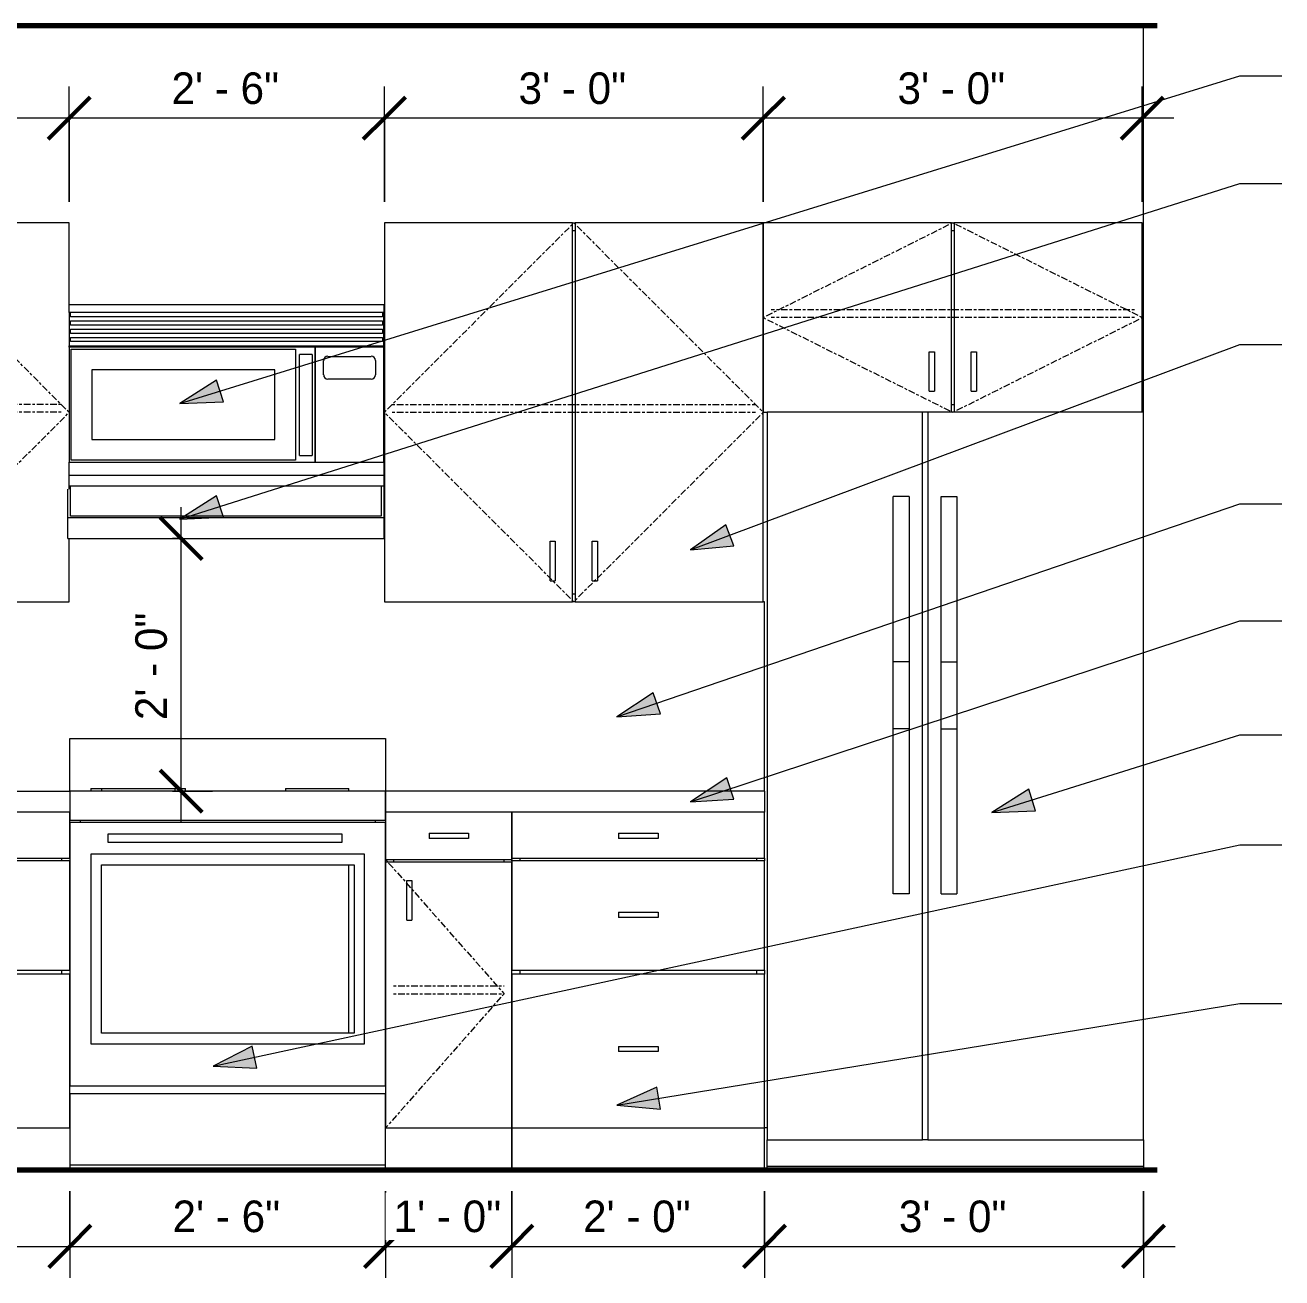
# Model space of a CAD drawing. Header units: inches. Extents: x 2071 to 4741, y -19 to 12114.
# Drawn here: x 2170.3 to 2289.7, y -10.2 to 108.8 of the extents above; entities that cross this region are included whole.
import ezdxf

# ---------------------------------------------------------------- set-up
doc = ezdxf.new("R2010")
doc.units = ezdxf.units.IN
doc.header["$MEASUREMENT"] = 0
doc.linetypes.add('Center', pattern=[1.25, 0.25, -0.1875, 0.625, -0.1875])
for name, color, linetype, lineweight in [('0-1', 7, 'Continuous', 5), ('A-ANNO-DIMS', 211, 'Continuous', 9), ('A-ANNO-DIMS-32', 211, 'Continuous', 9), ('A-FLOR-1', 7, 'Continuous', 70), ('A-FLOR-MCUT-1', 250, 'Continuous', 18), ('A-WALL', 113, 'Continuous', 18), ('A-WALL-1', 7, 'Continuous', 70), ('A-WALL-2', 250, 'Continuous', 18), ('G-ANNO-TEXT', 231, 'Continuous', 9), ('Q-CASE', 31, 'Continuous', 9), ('Q-CASE-1', 31, 'Center', 9), ('Q-SPCQ', 91, 'Continuous', 9)]:
    doc.layers.add(name, color=color, linetype=linetype, lineweight=lineweight)
doc.styles.add('Century Gothic', font='ufonts.com_century-gothic.ttf', dxfattribs={"height": 3})
doc.dimstyles.new('OD_1__HACK', dxfattribs={"dimscale": 12, "dimtxt": 3.132505, "dimasz": 0.333333, "dimexe": 0.25, "dimexo": 0.166667, "dimgap": 0.041667, "dimtad": 1, "dimdec": 0, "dimzin": 3, "dimdsep": 46, "dimlunit": 4, "dimtxsty": 'Century Gothic', "dimblk1": 'OBLIQUE', "dimblk2": 'OBLIQUE', "dimsah": 1, "dimcen": 0.09, "dimdle": 0.25, "dimazin": 0, "dimtfac": 1, "dimtdec": 4, "dimtix": 1, "dimtmove": 0, "dimatfit": 3, "dimfxl": 1, "dimtvp": 1, "dimtfill": 1, "dimfrac": 2, "dimtolj": 1, "dimtzin": 0, "dimarcsym": 2})
doc.dimstyles.new('OD_1__HACK_2', dxfattribs={"dimscale": 12, "dimtxt": 3.132505, "dimasz": 0.333333, "dimexe": 0.25, "dimexo": 0.166667, "dimgap": 0.041667, "dimtad": 1, "dimdec": 0, "dimzin": 3, "dimdsep": 46, "dimlunit": 4, "dimtxsty": 'Century Gothic', "dimblk1": 'OBLIQUE', "dimblk2": 'OBLIQUE', "dimsah": 1, "dimcen": 0.09, "dimdle": 0.25, "dimazin": 0, "dimtfac": 1, "dimtdec": 4, "dimtix": 1, "dimtmove": 0, "dimatfit": 3, "dimfxl": 1, "dimtvp": 1, "dimtfill": 1, "dimfrac": 2, "dimtolj": 1, "dimtzin": 0, "dimarcsym": 2})

# ---------------------------------------------------------------- blocks, each defined once
blk = doc.blocks.new('CTR - 1st Phase - Shell_rvt-1-1ST FLOOR - 2BD B _ C - ADA TYPE B - KITCHEN')
at = {"layer": 'A-FLOR-1'}
for p, q in [((2105.45, 108.75), (2277.82, 108.75)), ((2277.82, 0), (2105.45, 0))]:
    blk.add_line(p, q, dxfattribs=at)
at = {"layer": 'A-FLOR-MCUT-1'}
blk.add_line((2105.45, 0), (2105.14, 0), dxfattribs=at)
at = {"layer": 'A-WALL-1'}
blk.add_line((2105.45, 0), (2105.45, 108.75), dxfattribs=at)
at = {"layer": 'A-WALL-2'}
for p, q in [((2105.45, 108.75), (2105.45, 108.79)), ((2105.14, 0), (2105.45, 0))]:
    blk.add_line(p, q, dxfattribs=at)
blk = doc.blocks.new('Basic Wall _ INT - W4BØF - _5_8 GYP - 2X4 WOOD_BATT_ - 5_8 GYP_ - ___-2695113-1ST FLOOR - 2BD B _ C - ADA TYPE B - KITCHEN')
at = {"layer": 'A-WALL'}
for p, q in [((2105.51, 4), (2105.45, 4)), ((2240.76, 4), (2240.51, 4)), ((2105.45, 0.11), (2105.51, 0.11)), ((2240.51, 0.11), (2240.76, 0.11))]:
    blk.add_line(p, q, dxfattribs=at)
blk = doc.blocks.new('Refrigerator_-_Side-by-Side_6047 - 36_ X 30_-345559-1ST FLOOR - 2BD B _ C - ADA TYPE B - KITCHEN')
at = {"layer": 'Q-SPCQ'}
for p, q in [((2255.51, 72), (2240.76, 72)), ((2240.76, 72), (2240.76, 2.87)), ((2256.01, 72), (2255.51, 72)), ((2255.51, 2.87), (2255.51, 72)), ((2276.51, 72), (2256.01, 72)), ((2256.01, 72), (2256.01, 2.87)), ((2276.51, 2.87), (2276.51, 72)), ((2252.74, 48.29), (2252.74, 64)), ((2254.25, 64), (2252.74, 64)), ((2254.25, 64), (2254.25, 48.29)), ((2257.28, 48.29), (2257.28, 64)), ((2257.28, 64), (2258.79, 64)), ((2258.79, 64), (2258.79, 48.29)), ((2252.74, 41.94), (2252.74, 48.29)), ((2254.25, 48.29), (2252.74, 48.29)), ((2254.25, 48.29), (2254.25, 41.94)), ((2257.28, 41.94), (2257.28, 48.29)), ((2257.28, 48.29), (2258.79, 48.29)), ((2258.79, 48.29), (2258.79, 41.94)), ((2252.74, 26.23), (2252.74, 41.94)), ((2254.25, 41.94), (2252.74, 41.94)), ((2254.25, 41.94), (2254.25, 26.23)), ((2257.28, 26.23), (2257.28, 41.94)), ((2257.28, 41.94), (2258.79, 41.94)), ((2258.79, 41.94), (2258.79, 26.23)), ((2254.25, 26.23), (2252.74, 26.23)), ((2257.28, 26.23), (2258.79, 26.23)), ((2240.76, 0.37), (2240.76, 2.87)), ((2240.76, 2.87), (2255.51, 2.87)), ((2256.01, 2.87), (2255.51, 2.87)), ((2256.01, 2.87), (2276.51, 2.87)), ((2276.51, 2.87), (2276.51, 0.37)), ((2240.76, 0.37), (2276.51, 0.37)), ((2240.76, 0), (2240.76, 0.37)), ((2276.51, 0.37), (2276.51, 0))]:
    blk.add_line(p, q, dxfattribs=at)
blk = doc.blocks.new('Single Door 1 Drawer 211 - 211 Base Cabinet Single Door1 Drawer 12_-2709705-1ST FLOOR - 2BD B _ C - ADA TYPE B - KITCHEN')
at = {"layer": 'Q-CASE'}
for p, q in [((2204.51, 34), (2204.51, 29.5)), ((2216.51, 34), (2204.51, 34)), ((2216.51, 29.5), (2216.51, 34)), ((2208.64, 32), (2212.39, 32)), ((2208.64, 32), (2208.64, 31.5)), ((2212.39, 31.5), (2208.64, 31.5)), ((2212.39, 32), (2212.39, 31.5)), ((2204.51, 29.5), (2216.51, 29.5)), ((2204.51, 29.25), (2204.51, 4)), ((2216.51, 29.25), (2204.51, 29.25)), ((2205.26, 29.5), (2205.26, 29.25)), ((2215.76, 29.25), (2215.76, 29.5)), ((2216.51, 29.5), (2216.51, 29.37)), ((2216.51, 4), (2216.51, 29.25)), ((2206.52, 27.5), (2207.01, 27.5)), ((2206.52, 23.75), (2206.52, 27.5)), ((2207.01, 27.5), (2207.01, 23.75)), ((2206.52, 23.75), (2207.01, 23.75)), ((2204.51, 4), (2216.51, 4)), ((2216.51, 0), (2216.51, 4))]:
    blk.add_line(p, q, dxfattribs=at)
at = {"layer": 'Q-CASE-1'}
for p, q in [((2204.51, 29.5), (2215.76, 16.75)), ((2215.76, 16.75), (2204.51, 4)), ((2205.26, 17.5), (2215.76, 17.5)), ((2205.26, 16.75), (2215.76, 16.75))]:
    blk.add_line(p, q, dxfattribs=at)
blk = doc.blocks.new('Base Cabinet 3 Drawer 230 - Base Cabinet 3 Drawer 230 24_-2578604-1ST FLOOR - 2BD B _ C - ADA TYPE B - KITCHEN')
at = {"layer": 'Q-CASE'}
for p, q in [((2150.51, 34), (2150.51, 29.62)), ((2174.51, 34), (2150.51, 34)), ((2174.51, 29.62), (2174.51, 34)), ((2160.64, 32), (2164.39, 32)), ((2160.64, 32), (2160.64, 31.5)), ((2164.39, 31.5), (2160.64, 31.5)), ((2164.39, 32), (2164.39, 31.5)), ((2150.51, 29.62), (2174.51, 29.62)), ((2150.51, 29.37), (2150.51, 29.62)), ((2150.51, 29.37), (2150.51, 19)), ((2174.51, 29.37), (2150.51, 29.37)), ((2151.26, 29.62), (2151.26, 29.37)), ((2173.76, 29.37), (2173.76, 29.62)), ((2174.51, 19), (2174.51, 29.37)), ((2160.64, 24.5), (2164.39, 24.5)), ((2160.64, 24.5), (2160.64, 24)), ((2164.39, 24), (2160.64, 24)), ((2164.39, 24.5), (2164.39, 24)), ((2150.51, 19), (2174.51, 19)), ((2150.51, 18.62), (2150.51, 19)), ((2150.51, 18.62), (2150.51, 4)), ((2174.51, 18.62), (2150.51, 18.62)), ((2151.26, 19), (2151.26, 18.62)), ((2173.76, 18.62), (2173.76, 19)), ((2174.51, 4), (2174.51, 18.62)), ((2160.64, 11.75), (2164.39, 11.75)), ((2160.64, 11.75), (2160.64, 11.25)), ((2164.39, 11.25), (2160.64, 11.25)), ((2164.39, 11.75), (2164.39, 11.25)), ((2150.51, 4), (2174.51, 4)), ((2150.51, 4), (2150.51, 0))]:
    blk.add_line(p, q, dxfattribs=at)
blk = doc.blocks.new('Base Cabinet 3 Drawer 230 - Base Cabinet 3 Drawer 230 24_-V1-1ST FLOOR - 2BD B _ C - ADA TYPE B - KITCHEN')
at = {"layer": 'Q-CASE'}
for p, q in [((2216.51, 34), (2216.51, 29.62)), ((2240.51, 34), (2216.51, 34)), ((2240.51, 29.62), (2240.51, 34)), ((2226.64, 32), (2230.39, 32)), ((2226.64, 32), (2226.64, 31.5)), ((2230.39, 31.5), (2226.64, 31.5)), ((2230.39, 32), (2230.39, 31.5)), ((2216.51, 29.62), (2240.51, 29.62)), ((2216.51, 29.37), (2216.51, 29.5)), ((2216.51, 29.37), (2216.51, 19)), ((2240.51, 29.37), (2216.51, 29.37)), ((2217.26, 29.62), (2217.26, 29.37)), ((2239.76, 29.37), (2239.76, 29.62)), ((2240.51, 29.62), (2240.51, 29.37)), ((2240.51, 19), (2240.51, 29.37)), ((2226.64, 24.5), (2230.39, 24.5)), ((2226.64, 24.5), (2226.64, 24)), ((2230.39, 24), (2226.64, 24)), ((2230.39, 24.5), (2230.39, 24)), ((2216.51, 19), (2240.51, 19)), ((2216.51, 18.62), (2216.51, 4)), ((2240.51, 18.62), (2216.51, 18.62)), ((2217.26, 19), (2217.26, 18.62)), ((2239.76, 18.62), (2239.76, 19)), ((2240.51, 19), (2240.51, 18.62)), ((2240.51, 4), (2240.51, 18.62)), ((2226.64, 11.75), (2230.39, 11.75)), ((2226.64, 11.75), (2226.64, 11.25)), ((2230.39, 11.25), (2226.64, 11.25)), ((2230.39, 11.75), (2230.39, 11.25)), ((2216.51, 4), (2240.51, 4)), ((2216.51, 4), (2216.51, 0)), ((2240.51, 0), (2240.51, 4))]:
    blk.add_line(p, q, dxfattribs=at)
blk = doc.blocks.new('300 Series Wall Hung Cabinet_302 - 36_ x 36_-2578291-1ST FLOOR - 2BD B _ C - ADA TYPE B - KITCHEN')
at = {"layer": 'Q-CASE'}
for p, q in [((2204.39, 90), (2204.39, 54)), ((2222.26, 90), (2204.39, 90)), ((2222.26, 54), (2222.26, 90)), ((2222.26, 90), (2222.51, 90)), ((2222.51, 90), (2222.51, 54)), ((2240.39, 90), (2222.51, 90)), ((2240.39, 54), (2240.39, 90)), ((2222.51, 89.25), (2222.26, 89.25)), ((2220.14, 59.75), (2220.63, 59.75)), ((2220.14, 56), (2220.14, 59.75)), ((2220.63, 59.75), (2220.63, 56)), ((2224.14, 59.75), (2224.63, 59.75)), ((2224.14, 56), (2224.14, 59.75)), ((2224.63, 59.75), (2224.63, 56)), ((2220.14, 56), (2220.63, 56)), ((2224.14, 56), (2224.63, 56)), ((2204.39, 54), (2222.26, 54)), ((2222.26, 54.75), (2222.51, 54.75)), ((2222.51, 54), (2222.26, 54)), ((2222.51, 54), (2240.39, 54))]:
    blk.add_line(p, q, dxfattribs=at)
at = {"layer": 'Q-CASE-1'}
for p, q in [((2204.39, 72), (2222.39, 90)), ((2222.39, 90), (2240.39, 72)), ((2222.39, 54), (2204.39, 72)), ((2205.14, 72.75), (2239.64, 72.75)), ((2205.14, 72), (2239.64, 72)), ((2240.39, 72), (2222.39, 54))]:
    blk.add_line(p, q, dxfattribs=at)
blk = doc.blocks.new('300 Series Wall Hung Cabinet_302 - 36_ x 36_-2578270-1ST FLOOR - 2BD B _ C - ADA TYPE B - KITCHEN')
at = {"layer": 'Q-CASE'}
for p, q in [((2156.32, 90), (2138.45, 90)), ((2138.45, 90), (2138.45, 54)), ((2156.32, 54), (2156.32, 90)), ((2156.32, 90), (2156.57, 90)), ((2174.45, 90), (2156.57, 90)), ((2156.57, 90), (2156.57, 54)), ((2174.45, 82.26), (2174.45, 90)), ((2156.57, 89.25), (2156.32, 89.25)), ((2174.45, 64.69), (2174.45, 66)), ((2154.21, 59.75), (2154.7, 59.75)), ((2154.21, 56), (2154.21, 59.75)), ((2154.7, 59.75), (2154.7, 56)), ((2158.21, 59.75), (2158.7, 59.75)), ((2158.21, 56), (2158.21, 59.75)), ((2158.7, 59.75), (2158.7, 56)), ((2174.45, 54), (2174.45, 60)), ((2154.21, 56), (2154.7, 56)), ((2158.21, 56), (2158.7, 56)), ((2138.45, 54), (2156.32, 54)), ((2156.32, 54.75), (2156.57, 54.75)), ((2156.57, 54), (2156.32, 54)), ((2156.57, 54), (2174.45, 54))]:
    blk.add_line(p, q, dxfattribs=at)
at = {"layer": 'Q-CASE-1'}
for p, q in [((2156.45, 90), (2138.45, 72)), ((2174.45, 72), (2156.45, 90)), ((2138.45, 72), (2156.45, 54)), ((2173.7, 72.75), (2139.2, 72.75)), ((2173.7, 72), (2139.2, 72)), ((2156.45, 54), (2174.45, 72))]:
    blk.add_line(p, q, dxfattribs=at)
blk = doc.blocks.new('300 Series Wall Hung Cabinet_302 - 18_ x 36_-2320527-1ST FLOOR - 2BD B _ C - ADA TYPE B - KITCHEN')
at = {"layer": 'Q-CASE'}
for p, q in [((2258.26, 90), (2240.39, 90)), ((2240.39, 90), (2240.39, 72)), ((2258.26, 72), (2258.26, 90)), ((2258.26, 90), (2258.51, 90)), ((2276.39, 90), (2258.51, 90)), ((2258.51, 90), (2258.51, 72)), ((2276.39, 72), (2276.39, 90)), ((2258.51, 89.25), (2258.26, 89.25)), ((2256.15, 77.75), (2256.64, 77.75)), ((2256.15, 74), (2256.15, 77.75)), ((2256.64, 77.75), (2256.64, 74)), ((2260.15, 77.75), (2260.64, 77.75)), ((2260.15, 74), (2260.15, 77.75)), ((2260.64, 77.75), (2260.64, 74)), ((2256.15, 74), (2256.64, 74)), ((2260.15, 74), (2260.64, 74)), ((2240.39, 72), (2240.76, 72)), ((2258.26, 72.75), (2258.51, 72.75))]:
    blk.add_line(p, q, dxfattribs=at)
at = {"layer": 'Q-CASE-1'}
for p, q in [((2258.39, 90), (2240.39, 81)), ((2276.39, 81), (2258.39, 90)), ((2275.64, 81.75), (2241.14, 81.75)), ((2240.39, 81), (2258.39, 72)), ((2275.64, 81), (2241.14, 81)), ((2258.39, 72), (2276.39, 81))]:
    blk.add_line(p, q, dxfattribs=at)
blk = doc.blocks.new('30quot_MicrowaveVent_11166 - 70cm miele oven-2322118-1ST FLOOR - 2BD B _ C - ADA TYPE B - KITCHEN')
at = {"layer": 'Q-CASE'}
for p, q in [((2174.45, 81.47), (2174.45, 82.26)), ((2174.45, 82.26), (2204.33, 82.26)), ((2174.57, 81.47), (2174.45, 81.47)), ((2174.45, 81.47), (2174.45, 78.32)), ((2174.57, 81.08), (2174.57, 81.47)), ((2204.21, 81.47), (2174.57, 81.47)), ((2204.33, 81.47), (2204.21, 81.47)), ((2204.21, 81.47), (2204.21, 81.08)), ((2204.33, 82.26), (2204.33, 81.47)), ((2204.33, 78.32), (2204.33, 81.47)), ((2204.21, 81.08), (2174.57, 81.08)), ((2174.57, 80.29), (2174.57, 80.69)), ((2174.57, 80.69), (2204.21, 80.69)), ((2204.21, 80.29), (2174.57, 80.29)), ((2204.21, 80.69), (2204.21, 80.29)), ((2174.57, 79.5), (2174.57, 79.9)), ((2174.57, 79.9), (2204.21, 79.9)), ((2204.21, 79.5), (2174.57, 79.5)), ((2174.57, 78.72), (2174.57, 79.11)), ((2174.57, 79.11), (2204.21, 79.11)), ((2204.21, 79.9), (2204.21, 79.5)), ((2204.21, 79.11), (2204.21, 78.72)), ((2174.45, 78.32), (2204.33, 78.32)), ((2174.45, 78.2), (2174.45, 78.32)), ((2197.83, 78.2), (2174.45, 78.2)), ((2174.45, 78.2), (2174.45, 67.26)), ((2204.21, 78.72), (2174.57, 78.72)), ((2174.65, 67.46), (2174.65, 78.01)), ((2174.65, 78.01), (2195.94, 78.01)), ((2195.94, 78.01), (2195.94, 67.46)), ((2197.83, 67.26), (2197.83, 78.2)), ((2204.33, 78.2), (2197.83, 78.2)), ((2197.83, 78.2), (2197.83, 67.26)), ((2204.33, 78.32), (2204.33, 78.2)), ((2204.33, 67.26), (2204.33, 78.2)), ((2196.34, 67.91), (2196.34, 77.51)), ((2197.53, 77.51), (2196.34, 77.51)), ((2197.53, 77.51), (2197.53, 67.91)), ((2198.62, 75.55), (2198.62, 76.93)), ((2199.02, 77.32), (2203.15, 77.32)), ((2203.54, 76.93), (2203.54, 75.55)), ((2193.98, 76.04), (2176.61, 76.04)), ((2176.61, 76.04), (2176.61, 69.43)), ((2193.98, 76.04), (2176.61, 76.04)), ((2176.61, 76.04), (2176.61, 69.43)), ((2193.98, 69.43), (2193.98, 76.04)), ((2193.98, 69.43), (2193.98, 76.04)), ((2203.15, 75.15), (2199.02, 75.15)), ((2176.61, 69.43), (2193.98, 69.43)), ((2176.61, 69.43), (2193.98, 69.43)), ((2174.45, 67.26), (2197.83, 67.26)), ((2174.45, 66), (2174.45, 67.26)), ((2195.94, 67.46), (2174.65, 67.46)), ((2196.34, 67.91), (2197.53, 67.91)), ((2197.83, 67.26), (2204.33, 67.26)), ((2204.33, 67.26), (2204.33, 66)), ((2204.33, 66), (2174.45, 66))]:
    blk.add_line(p, q, dxfattribs=at)
for centre, start, end in [((2199.02, 76.93), 90, 180), ((2203.15, 76.93), 0, 90), ((2199.02, 75.55), 180, 270), ((2203.15, 75.55), 270, 0)]:
    blk.add_arc(centre, 0.394, start, end, dxfattribs=at)
blk = doc.blocks.new('Range_Hood_386 - 30_ Wide-2577799-1ST FLOOR - 2BD B _ C - ADA TYPE B - KITCHEN')
at = {"layer": 'Q-SPCQ'}
for p, q in [((2204.33, 66), (2204.33, 65)), ((2174.33, 62), (2174.33, 64.69)), ((2174.45, 65), (2174.58, 65)), ((2174.58, 65), (2204.08, 65)), ((2174.58, 62.12), (2174.58, 65)), ((2204.08, 65), (2204.33, 65)), ((2204.08, 65), (2204.08, 62.12)), ((2204.33, 65), (2204.33, 62)), ((2204.08, 62.12), (2174.58, 62.12)), ((2174.33, 60), (2174.33, 62)), ((2174.33, 62), (2204.33, 62)), ((2204.33, 62), (2204.33, 60)), ((2174.33, 60), (2204.33, 60))]:
    blk.add_line(p, q, dxfattribs=at)
blk = doc.blocks.new('DIMBLOCK1-1ST FLOOR - 2BD B _ C - ADA TYPE B - KITCHEN')
at = {"layer": 'A-ANNO-DIMS-32'}
for p, q in [((2240.39, 92), (2240.39, 102.95)), ((2276.39, 92), (2276.39, 102.95)), ((2279.39, 99.95), (2240.39, 99.95)), ((2240.39, 99.95), (2240.39, 92)), ((2276.39, 99.95), (2276.39, 92))]:
    blk.add_line(p, q, dxfattribs=at)
at = {"layer": 'A-ANNO-DIMS-32', "lineweight": 50}
for p, q in [((2240.39, 99.95), (2242.39, 101.95)), ((2276.39, 99.95), (2278.39, 101.95)), ((2240.39, 99.95), (2238.39, 97.95)), ((2276.39, 99.95), (2274.39, 97.95))]:
    blk.add_line(p, q, dxfattribs=at)
at = {"layer": 'A-ANNO-DIMS-32', "color": 0, "insert": (2253.14, 104.3), "char_height": 3, "width": 12.5897, "attachment_point": 1, "line_spacing_factor": 0.984502, "style": 'Century Gothic', "bg_fill": 3, "box_fill_scale": 1.25, "bg_fill_color": 256, "bg_fill_true_color": 13158600, "bg_fill_transparency": 0}
blk.add_mtext('3\' - 0"', dxfattribs=at)
blk = doc.blocks.new('_Oblique')
at = {"color": 0, "linetype": 'ByBlock', "lineweight": -2}
blk.add_line((-0.5, -0.5), (0.5, 0.5), dxfattribs=at)
blk = doc.blocks.new('DIMBLOCK2-1ST FLOOR - 2BD B _ C - ADA TYPE B - KITCHEN')
at = {"layer": 'A-ANNO-DIMS-32'}
for p, q in [((2204.39, 92), (2204.39, 102.95)), ((2240.39, 92), (2240.39, 102.95)), ((2240.39, 99.95), (2204.39, 99.95)), ((2204.39, 99.95), (2204.39, 92)), ((2240.39, 99.95), (2240.39, 92))]:
    blk.add_line(p, q, dxfattribs=at)
at = {"layer": 'A-ANNO-DIMS-32', "lineweight": 50}
for p, q in [((2204.39, 99.95), (2206.39, 101.95)), ((2240.39, 99.95), (2242.39, 101.95)), ((2204.39, 99.95), (2202.39, 97.95)), ((2240.39, 99.95), (2238.39, 97.95))]:
    blk.add_line(p, q, dxfattribs=at)
at = {"layer": 'A-ANNO-DIMS-32', "color": 0, "insert": (2217.14, 104.3), "char_height": 3, "width": 12.5897, "attachment_point": 1, "line_spacing_factor": 0.984502, "style": 'Century Gothic', "bg_fill": 3, "box_fill_scale": 1.25, "bg_fill_color": 256, "bg_fill_true_color": 13158600, "bg_fill_transparency": 0}
blk.add_mtext('3\' - 0"', dxfattribs=at)
blk = doc.blocks.new('DIMBLOCK3-1ST FLOOR - 2BD B _ C - ADA TYPE B - KITCHEN')
at = {"layer": 'A-ANNO-DIMS-32'}
for p, q in [((2174.45, 92), (2174.45, 102.95)), ((2204.39, 92), (2204.39, 102.95)), ((2204.39, 99.95), (2174.45, 99.95)), ((2174.45, 99.95), (2174.45, 92)), ((2204.39, 99.95), (2204.39, 92))]:
    blk.add_line(p, q, dxfattribs=at)
at = {"layer": 'A-ANNO-DIMS-32', "lineweight": 50}
for p, q in [((2174.45, 99.95), (2176.45, 101.95)), ((2204.39, 99.95), (2206.39, 101.95)), ((2174.45, 99.95), (2172.45, 97.95)), ((2204.39, 99.95), (2202.39, 97.95))]:
    blk.add_line(p, q, dxfattribs=at)
at = {"layer": 'A-ANNO-DIMS-32', "color": 0, "insert": (2184.17, 104.3), "char_height": 3, "width": 12.5897, "attachment_point": 1, "line_spacing_factor": 0.984502, "style": 'Century Gothic', "bg_fill": 3, "box_fill_scale": 1.25, "bg_fill_color": 256, "bg_fill_true_color": 13158600, "bg_fill_transparency": 0}
blk.add_mtext('2\' - 6"', dxfattribs=at)
blk = doc.blocks.new('DIMBLOCK4-1ST FLOOR - 2BD B _ C - ADA TYPE B - KITCHEN')
at = {"layer": 'A-ANNO-DIMS-32'}
for p, q in [((2138.45, 92), (2138.45, 102.95)), ((2174.45, 92), (2174.45, 102.95)), ((2174.45, 99.95), (2138.45, 99.95)), ((2138.45, 99.95), (2138.45, 92)), ((2174.45, 99.95), (2174.45, 92))]:
    blk.add_line(p, q, dxfattribs=at)
at = {"layer": 'A-ANNO-DIMS-32', "lineweight": 50}
for p, q in [((2138.45, 99.95), (2140.45, 101.95)), ((2174.45, 99.95), (2176.45, 101.95)), ((2138.45, 99.95), (2136.45, 97.95)), ((2174.45, 99.95), (2172.45, 97.95))]:
    blk.add_line(p, q, dxfattribs=at)
at = {"layer": 'A-ANNO-DIMS-32', "color": 0, "insert": (2151.2, 104.3), "char_height": 3, "width": 12.5897, "attachment_point": 1, "line_spacing_factor": 0.984502, "style": 'Century Gothic', "bg_fill": 3, "box_fill_scale": 1.25, "bg_fill_color": 256, "bg_fill_true_color": 13158600, "bg_fill_transparency": 0}
blk.add_mtext('3\' - 0"', dxfattribs=at)
blk = doc.blocks.new('DIMBLOCK13-1ST FLOOR - 2BD B _ C - ADA TYPE B - KITCHEN')
at = {"layer": 'A-ANNO-DIMS-32'}
for p, q in [((2150.51, -2), (2150.51, -10.25)), ((2150.51, -7.25), (2150.51, -2)), ((2174.51, -2), (2174.51, -10.25)), ((2174.51, -7.25), (2174.51, -2)), ((2150.51, -7.25), (2174.51, -7.25))]:
    blk.add_line(p, q, dxfattribs=at)
at = {"layer": 'A-ANNO-DIMS-32', "lineweight": 50}
for p, q in [((2150.51, -7.25), (2152.51, -5.25)), ((2174.51, -7.25), (2176.51, -5.25)), ((2150.51, -7.25), (2148.51, -9.25)), ((2174.51, -7.25), (2172.51, -9.25))]:
    blk.add_line(p, q, dxfattribs=at)
at = {"layer": 'A-ANNO-DIMS-32', "color": 0, "insert": (2157.27, -2.9), "char_height": 3, "width": 12.5897, "attachment_point": 1, "line_spacing_factor": 0.984502, "style": 'Century Gothic', "bg_fill": 3, "box_fill_scale": 1.25, "bg_fill_color": 256, "bg_fill_true_color": 13158600, "bg_fill_transparency": 0}
blk.add_mtext('2\' - 0"', dxfattribs=at)
blk = doc.blocks.new('DIMBLOCK14-1ST FLOOR - 2BD B _ C - ADA TYPE B - KITCHEN')
at = {"layer": 'A-ANNO-DIMS-32'}
for p, q in [((2174.51, -2), (2174.51, -10.25)), ((2174.51, -7.25), (2174.51, -2)), ((2204.51, -2), (2204.51, -10.25)), ((2204.51, -7.25), (2204.51, -2)), ((2174.51, -7.25), (2204.51, -7.25))]:
    blk.add_line(p, q, dxfattribs=at)
at = {"layer": 'A-ANNO-DIMS-32', "lineweight": 50}
for p, q in [((2174.51, -7.25), (2176.51, -5.25)), ((2204.51, -7.25), (2206.51, -5.25)), ((2174.51, -7.25), (2172.51, -9.25)), ((2204.51, -7.25), (2202.51, -9.25))]:
    blk.add_line(p, q, dxfattribs=at)
at = {"layer": 'A-ANNO-DIMS-32', "color": 0, "insert": (2184.27, -2.9), "char_height": 3, "width": 12.5897, "attachment_point": 1, "line_spacing_factor": 0.984502, "style": 'Century Gothic', "bg_fill": 3, "box_fill_scale": 1.25, "bg_fill_color": 256, "bg_fill_true_color": 13158600, "bg_fill_transparency": 0}
blk.add_mtext('2\' - 6"', dxfattribs=at)
blk = doc.blocks.new('DIMBLOCK15-1ST FLOOR - 2BD B _ C - ADA TYPE B - KITCHEN')
at = {"layer": 'A-ANNO-DIMS-32'}
for p, q in [((2204.51, -2), (2204.51, -10.25)), ((2204.51, -7.25), (2204.51, -2)), ((2216.51, -2), (2216.51, -10.25)), ((2216.51, -7.25), (2216.51, -2)), ((2204.51, -7.25), (2216.51, -7.25))]:
    blk.add_line(p, q, dxfattribs=at)
at = {"layer": 'A-ANNO-DIMS-32', "lineweight": 50}
for p, q in [((2204.51, -7.25), (2206.51, -5.25)), ((2216.51, -7.25), (2218.51, -5.25)), ((2204.51, -7.25), (2202.51, -9.25)), ((2216.51, -7.25), (2214.51, -9.25))]:
    blk.add_line(p, q, dxfattribs=at)
at = {"layer": 'A-ANNO-DIMS-32', "color": 0, "insert": (2205.27, -2.9), "char_height": 3, "width": 12.5897, "attachment_point": 1, "line_spacing_factor": 0.984502, "style": 'Century Gothic', "bg_fill": 3, "box_fill_scale": 1.25, "bg_fill_color": 256, "bg_fill_true_color": 13158600, "bg_fill_transparency": 0}
blk.add_mtext('1\' - 0"', dxfattribs=at)
blk = doc.blocks.new('DIMBLOCK16-1ST FLOOR - 2BD B _ C - ADA TYPE B - KITCHEN')
at = {"layer": 'A-ANNO-DIMS-32'}
for p, q in [((2216.51, -2), (2216.51, -10.25)), ((2216.51, -7.25), (2216.51, -2)), ((2240.51, -2), (2240.51, -10.25)), ((2240.51, -7.25), (2240.51, -2)), ((2216.51, -7.25), (2240.51, -7.25))]:
    blk.add_line(p, q, dxfattribs=at)
at = {"layer": 'A-ANNO-DIMS-32', "lineweight": 50}
for p, q in [((2216.51, -7.25), (2218.51, -5.25)), ((2240.51, -7.25), (2242.51, -5.25)), ((2216.51, -7.25), (2214.51, -9.25)), ((2240.51, -7.25), (2238.51, -9.25))]:
    blk.add_line(p, q, dxfattribs=at)
at = {"layer": 'A-ANNO-DIMS-32', "color": 0, "insert": (2223.27, -2.9), "char_height": 3, "width": 12.5897, "attachment_point": 1, "line_spacing_factor": 0.984502, "style": 'Century Gothic', "bg_fill": 3, "box_fill_scale": 1.25, "bg_fill_color": 256, "bg_fill_true_color": 13158600, "bg_fill_transparency": 0}
blk.add_mtext('2\' - 0"', dxfattribs=at)
blk = doc.blocks.new('DIMBLOCK17-1ST FLOOR - 2BD B _ C - ADA TYPE B - KITCHEN')
at = {"layer": 'A-ANNO-DIMS-32'}
for p, q in [((2240.51, -2), (2240.51, -10.25)), ((2240.51, -7.25), (2240.51, -2)), ((2276.51, -2), (2276.51, -10.25)), ((2276.51, -7.25), (2276.51, -2)), ((2240.51, -7.25), (2279.51, -7.25))]:
    blk.add_line(p, q, dxfattribs=at)
at = {"layer": 'A-ANNO-DIMS-32', "lineweight": 50}
for p, q in [((2240.51, -7.25), (2242.51, -5.25)), ((2276.51, -7.25), (2278.51, -5.25)), ((2240.51, -7.25), (2238.51, -9.25)), ((2276.51, -7.25), (2274.51, -9.25))]:
    blk.add_line(p, q, dxfattribs=at)
at = {"layer": 'A-ANNO-DIMS-32', "color": 0, "insert": (2253.27, -2.9), "char_height": 3, "width": 12.5897, "attachment_point": 1, "line_spacing_factor": 0.984502, "style": 'Century Gothic', "bg_fill": 3, "box_fill_scale": 1.25, "bg_fill_color": 256, "bg_fill_true_color": 13158600, "bg_fill_transparency": 0}
blk.add_mtext('3\' - 0"', dxfattribs=at)
blk = doc.blocks.new('DIMBLOCK18-1ST FLOOR - 2BD B _ C - ADA TYPE B - KITCHEN')
at = {"layer": 'A-ANNO-DIMS-32'}
for p, q in [((2185.08, 33), (2185.08, 63)), ((2184.25, 60), (2188.08, 60)), ((2185.08, 60), (2184.25, 60)), ((2184.25, 36), (2188.08, 36)), ((2185.08, 36), (2184.25, 36))]:
    blk.add_line(p, q, dxfattribs=at)
at = {"layer": 'A-ANNO-DIMS-32', "lineweight": 50}
for p, q in [((2185.08, 60), (2183.08, 62)), ((2185.08, 60), (2187.08, 58)), ((2185.08, 36), (2183.08, 38)), ((2185.08, 36), (2187.08, 34))]:
    blk.add_line(p, q, dxfattribs=at)
at = {"layer": 'A-ANNO-DIMS-32', "color": 0, "insert": (2180.73, 42.75), "char_height": 3, "width": 12.5897, "attachment_point": 1, "rotation": 90, "line_spacing_factor": 0.984502, "style": 'Century Gothic', "bg_fill": 3, "box_fill_scale": 1.25, "bg_fill_color": 256, "bg_fill_true_color": 13158600, "bg_fill_transparency": 0}
blk.add_mtext('2\' - 0"', dxfattribs=at)

msp = doc.modelspace()

# ---------------------------------------------------------------- hatches: boundary and pattern name
at = {"layer": 'G-ANNO-TEXT'}
for points in [[(2184.96, 72.84), (2189.1, 73), (2188.46, 75.05)], [(2233.46, 58.92), (2237.58, 59.32), (2236.83, 61.32)], [(2226.49, 43.05), (2230.62, 43.34), (2229.93, 45.36)], [(2233.46, 35), (2237.6, 35.23), (2236.92, 37.27)], [(2262.11, 33.97), (2266.25, 34.14), (2265.61, 36.19)], [(2188.14, 9.88), (2192.28, 9.68), (2191.83, 11.77)], [(2226.49, 6.18), (2230.61, 5.77), (2230.27, 7.88)]]:
    msp.add_hatch(color=256, dxfattribs=at).paths.add_polyline_path(points, flags=0)

# ---------------------------------------------------------------- linework, layer by layer
at = {"layer": 'A-WALL'}
for p, q in [((2276.51, 72), (2276.51, 108.75)), ((2204.39, 60), (2204.33, 60)), ((2240.51, 54), (2240.39, 54)), ((2240.51, 36), (2240.51, 54)), ((2105.45, 36), (2174.51, 36)), ((2174.51, 36), (2174.51, 34)), ((2204.51, 36), (2204.51, 34)), ((2240.51, 36), (2204.51, 36)), ((2240.51, 36), (2240.51, 34)), ((2174.51, 34), (2105.45, 34)), ((2240.51, 34), (2204.51, 34))]:
    msp.add_line(p, q, dxfattribs=at)
at = {"layer": 'G-ANNO-TEXT'}
for p, q in [((2285.66, 103.97), (2289.65, 103.97)), ((2285.66, 93.73), (2289.65, 93.73)), ((2233.46, 58.92), (2285.66, 78.44)), ((2285.66, 78.44), (2289.65, 78.44)), ((2188.46, 75.05), (2184.96, 72.84)), ((2189.1, 73), (2188.46, 75.05)), ((2184.96, 72.84), (2189.1, 73)), ((2226.49, 43.05), (2285.66, 63.32)), ((2285.66, 63.32), (2289.65, 63.32)), ((2236.83, 61.32), (2233.46, 58.92)), ((2237.58, 59.32), (2236.83, 61.32)), ((2233.46, 58.92), (2237.58, 59.32)), ((2233.46, 35), (2285.66, 52.2)), ((2285.66, 52.2), (2289.65, 52.2)), ((2229.93, 45.36), (2226.49, 43.05)), ((2230.62, 43.34), (2229.93, 45.36)), ((2226.49, 43.05), (2230.62, 43.34)), ((2262.11, 33.97), (2285.66, 41.36)), ((2285.66, 41.36), (2289.65, 41.36)), ((2236.92, 37.27), (2233.46, 35)), ((2237.6, 35.23), (2236.92, 37.27)), ((2265.61, 36.19), (2262.11, 33.97)), ((2266.25, 34.14), (2265.61, 36.19)), ((2233.46, 35), (2237.6, 35.23)), ((2262.11, 33.97), (2266.25, 34.14)), ((2188.14, 9.88), (2285.66, 30.9)), ((2285.66, 30.9), (2289.65, 30.9)), ((2226.49, 6.18), (2285.66, 15.83)), ((2285.66, 15.83), (2289.65, 15.83)), ((2191.83, 11.77), (2188.14, 9.88)), ((2192.28, 9.68), (2191.83, 11.77)), ((2188.14, 9.88), (2192.28, 9.68)), ((2230.27, 7.88), (2226.49, 6.18)), ((2230.61, 5.77), (2230.27, 7.88)), ((2226.49, 6.18), (2230.61, 5.77))]:
    msp.add_line(p, q, dxfattribs=at)
at = {"layer": 'Q-SPCQ'}
for p, q in [((2174.51, 36), (2174.51, 41)), ((2174.51, 41), (2204.51, 41)), ((2204.51, 41), (2204.51, 36)), ((2204.51, 36), (2174.51, 36)), ((2174.51, 36), (2174.51, 33.26)), ((2176.51, 36.25), (2176.51, 36)), ((2176.51, 36.25), (2177.49, 36.25)), ((2177.51, 36.25), (2177.51, 36)), ((2177.51, 36.25), (2184.51, 36.25)), ((2184.51, 36), (2184.51, 36.25)), ((2184.53, 36.25), (2185.51, 36.25)), ((2185.51, 36), (2185.51, 36.25)), ((2195.01, 36.25), (2195.01, 36)), ((2195.01, 36.25), (2201.01, 36.25)), ((2201.01, 36), (2201.01, 36.25)), ((2204.51, 33.26), (2204.51, 36)), ((2174.51, 33.26), (2204.51, 33.26)), ((2204.51, 33.01), (2174.51, 33.01)), ((2174.51, 33.01), (2174.51, 8)), ((2175.51, 33.01), (2175.51, 33.26)), ((2203.51, 33.26), (2203.51, 33.01)), ((2204.51, 8), (2204.51, 33.01)), ((2200.39, 31.9), (2178.12, 31.9)), ((2178.12, 31.9), (2178.12, 31.15)), ((2178.12, 31.15), (2200.39, 31.15)), ((2200.39, 31.15), (2200.39, 31.9)), ((2202.51, 30), (2176.51, 30)), ((2176.51, 30), (2176.51, 12)), ((2202.51, 12), (2202.51, 30)), ((2177.51, 13), (2177.51, 29)), ((2177.51, 29), (2201.51, 29)), ((2201.01, 13), (2201.01, 29)), ((2201.51, 29), (2201.51, 13)), ((2176.51, 12), (2202.51, 12)), ((2201.51, 13), (2177.51, 13)), ((2174.51, 8), (2204.51, 8)), ((2204.51, 7.25), (2174.51, 7.25)), ((2174.51, 7.25), (2174.51, 0.5)), ((2204.51, 0.5), (2204.51, 7.25)), ((2174.51, 0.5), (2204.51, 0.5)), ((2174.51, 0.5), (2174.51, 0)), ((2204.51, 0), (2204.51, 0.5))]:
    msp.add_line(p, q, dxfattribs=at)

# ---------------------------------------------------------------- block references
at = {"layer": '0-1'}
msp.add_blockref('CTR - 1st Phase - Shell_rvt-1-1ST FLOOR - 2BD B _ C - ADA TYPE B - KITCHEN', (0, 0), dxfattribs=at)
at = {"layer": 'A-WALL'}
msp.add_blockref('Basic Wall _ INT - W4BØF - _5_8 GYP - 2X4 WOOD_BATT_ - 5_8 GYP_ - ___-2695113-1ST FLOOR - 2BD B _ C - ADA TYPE B - KITCHEN', (0, 0), dxfattribs=at)
at = {"layer": 'Q-CASE'}
for name in ['300 Series Wall Hung Cabinet_302 - 36_ x 36_-2578270-1ST FLOOR - 2BD B _ C - ADA TYPE B - KITCHEN', '300 Series Wall Hung Cabinet_302 - 36_ x 36_-2578291-1ST FLOOR - 2BD B _ C - ADA TYPE B - KITCHEN', '300 Series Wall Hung Cabinet_302 - 18_ x 36_-2320527-1ST FLOOR - 2BD B _ C - ADA TYPE B - KITCHEN', '30quot_MicrowaveVent_11166 - 70cm miele oven-2322118-1ST FLOOR - 2BD B _ C - ADA TYPE B - KITCHEN', 'Base Cabinet 3 Drawer 230 - Base Cabinet 3 Drawer 230 24_-2578604-1ST FLOOR - 2BD B _ C - ADA TYPE B - KITCHEN', 'Single Door 1 Drawer 211 - 211 Base Cabinet Single Door1 Drawer 12_-2709705-1ST FLOOR - 2BD B _ C - ADA TYPE B - KITCHEN', 'Base Cabinet 3 Drawer 230 - Base Cabinet 3 Drawer 230 24_-V1-1ST FLOOR - 2BD B _ C - ADA TYPE B - KITCHEN']:
    msp.add_blockref(name, (0, 0), dxfattribs=at)
at = {"layer": 'Q-SPCQ'}
for name in ['Refrigerator_-_Side-by-Side_6047 - 36_ X 30_-345559-1ST FLOOR - 2BD B _ C - ADA TYPE B - KITCHEN', 'Range_Hood_386 - 30_ Wide-2577799-1ST FLOOR - 2BD B _ C - ADA TYPE B - KITCHEN']:
    msp.add_blockref(name, (0, 0), dxfattribs=at)

# ---------------------------------------------------------------- next in the draw order: dimensions: what is measured, and where the dimension line sits
at = {"layer": 'A-ANNO-DIMS'}
dim = msp.add_linear_dim(base=(2240.39, 99.95), p1=(2276.39, 90), p2=(2240.39, 90), dimstyle='OD_1__HACK_2', override={"dimpost": '<>', "dimfxl": 36}, dxfattribs=at)
dim.commit()
dim.dimension.update_dxf_attribs({"geometry": 'DIMBLOCK1-1ST FLOOR - 2BD B _ C - ADA TYPE B - KITCHEN', "text_midpoint": (2258.39, 102.03)})
for base, p1, p2, angle, dimstyle, picture, middle in [((2185.08, 60), (2182.25, 36), (2182.25, 60), 90, 'OD_1__HACK', 'DIMBLOCK18-1ST FLOOR - 2BD B _ C - ADA TYPE B - KITCHEN', (2183, 48)), ((2174.51, -7.25), (2150.51, 0), (2174.51, 0), 0, 'OD_1__HACK_2', 'DIMBLOCK13-1ST FLOOR - 2BD B _ C - ADA TYPE B - KITCHEN', (2162.51, -5.17))]:
    dim = msp.add_linear_dim(base=base, p1=p1, p2=p2, angle=angle, dimstyle=dimstyle, override={"dimpost": '<>', "dimfxl": 24}, dxfattribs=at)
    dim.commit()
    dim.dimension.update_dxf_attribs({"geometry": picture, "text_midpoint": middle})

# ---------------------------------------------------------------- next in the draw order: hatches: boundary and pattern name
at = {"layer": 'G-ANNO-TEXT'}
msp.add_hatch(color=256, dxfattribs=at).paths.add_polyline_path([(2184.96, 61.84), (2189.1, 62.03), (2188.45, 64.07)], flags=0)

# ---------------------------------------------------------------- next in the draw order: linework, layer by layer
for p, q in [((2188.45, 64.07), (2184.96, 61.84)), ((2189.1, 62.03), (2188.45, 64.07)), ((2184.96, 61.84), (2189.1, 62.03))]:
    msp.add_line(p, q, dxfattribs=at)

# ---------------------------------------------------------------- next in the draw order: dimensions: what is measured, and where the dimension line sits
at = {"layer": 'A-ANNO-DIMS'}
dim = msp.add_linear_dim(base=(2204.39, 99.95), p1=(2240.39, 90), p2=(2204.39, 90), dimstyle='OD_1__HACK_2', override={"dimpost": '<>', "dimfxl": 36}, dxfattribs=at)
dim.commit()
dim.dimension.update_dxf_attribs({"geometry": 'DIMBLOCK2-1ST FLOOR - 2BD B _ C - ADA TYPE B - KITCHEN', "text_midpoint": (2222.39, 102.03)})
dim = msp.add_linear_dim(base=(2204.51, -7.25), p1=(2174.51, 0), p2=(2204.51, 0), angle=0, dimstyle='OD_1__HACK_2', override={"dimpost": '<>', "dimfxl": 30}, dxfattribs=at)
dim.commit()
dim.dimension.update_dxf_attribs({"geometry": 'DIMBLOCK14-1ST FLOOR - 2BD B _ C - ADA TYPE B - KITCHEN', "text_midpoint": (2189.51, -5.17)})

# ---------------------------------------------------------------- next in the draw order: dimensions: what is measured, and where the dimension line sits
dim = msp.add_linear_dim(base=(2174.45, 99.95), p1=(2204.39, 90), p2=(2174.45, 90), dimstyle='OD_1__HACK_2', override={"dimpost": '<>', "dimfxl": 29.939381}, dxfattribs=at)
dim.commit()
dim.dimension.update_dxf_attribs({"geometry": 'DIMBLOCK3-1ST FLOOR - 2BD B _ C - ADA TYPE B - KITCHEN', "text_midpoint": (2189.42, 102.03)})
dim = msp.add_linear_dim(base=(2216.51, -7.25), p1=(2204.51, 0), p2=(2216.51, 0), angle=0, dimstyle='OD_1__HACK_2', override={"dimpost": '<>', "dimfxl": 12}, dxfattribs=at)
dim.commit()
dim.dimension.update_dxf_attribs({"geometry": 'DIMBLOCK15-1ST FLOOR - 2BD B _ C - ADA TYPE B - KITCHEN', "text_midpoint": (2210.51, -5.17)})

# ---------------------------------------------------------------- next in the draw order: linework, layer by layer
at = {"layer": 'G-ANNO-TEXT'}
for p, q in [((2184.96, 72.84), (2285.66, 103.97)), ((2184.96, 61.84), (2285.66, 93.73))]:
    msp.add_line(p, q, dxfattribs=at)

# ---------------------------------------------------------------- next in the draw order: dimensions: what is measured, and where the dimension line sits
at = {"layer": 'A-ANNO-DIMS'}
dim = msp.add_linear_dim(base=(2138.45, 99.95), p1=(2174.45, 90), p2=(2138.45, 90), dimstyle='OD_1__HACK_2', override={"dimpost": '<>', "dimfxl": 36}, dxfattribs=at)
dim.commit()
dim.dimension.update_dxf_attribs({"geometry": 'DIMBLOCK4-1ST FLOOR - 2BD B _ C - ADA TYPE B - KITCHEN', "text_midpoint": (2156.45, 102.03)})
dim = msp.add_linear_dim(base=(2240.51, -7.25), p1=(2216.51, 0), p2=(2240.51, 0), angle=0, dimstyle='OD_1__HACK_2', override={"dimpost": '<>', "dimfxl": 24}, dxfattribs=at)
dim.commit()
dim.dimension.update_dxf_attribs({"geometry": 'DIMBLOCK16-1ST FLOOR - 2BD B _ C - ADA TYPE B - KITCHEN', "text_midpoint": (2228.51, -5.17)})

# ---------------------------------------------------------------- next in the draw order: dimensions: what is measured, and where the dimension line sits
dim = msp.add_linear_dim(base=(2276.51, -7.25), p1=(2240.51, 0), p2=(2276.51, 0), angle=0, dimstyle='OD_1__HACK_2', override={"dimpost": '<>', "dimfxl": 36}, dxfattribs=at)
dim.commit()
dim.dimension.update_dxf_attribs({"geometry": 'DIMBLOCK17-1ST FLOOR - 2BD B _ C - ADA TYPE B - KITCHEN', "text_midpoint": (2258.51, -5.17)})

doc.saveas('drawing.dxf')
